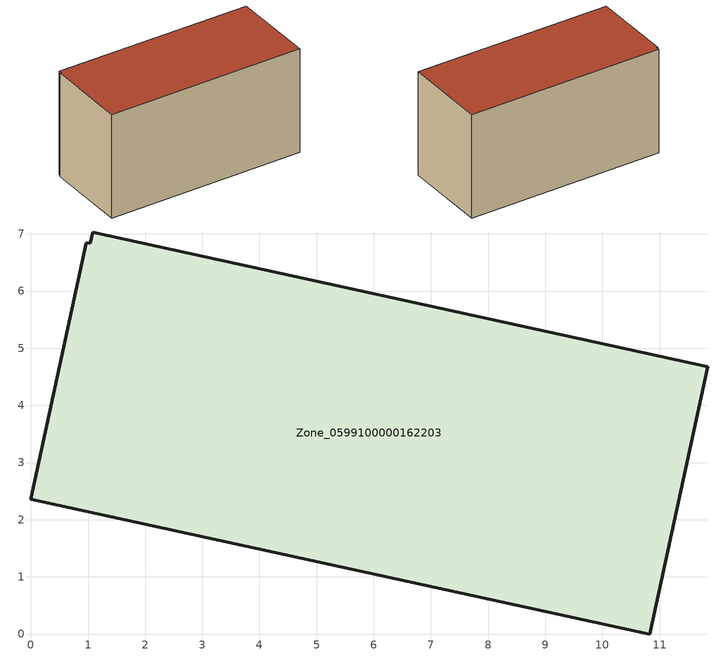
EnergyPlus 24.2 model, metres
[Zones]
Zone_0599100000162203
 floor ground (C_G): 1.08,7.03 11.84,4.68 10.83,0 0,2.36 0.97,6.85 1.04,6.83 z0
 wall outside (C_F): 10.83,0 11.84,4.68 1.08,7.03 1.04,6.83 0.97,6.85 0,2.36 10.83,0 z0:5.99
 roof outside (C_R): 11.84,4.68 1.08,7.03 1.04,6.83 0.97,6.85 0,2.36 10.83,0 z5.99
[BUILDING]
Pand.0599100000162203: North Axis=0; Terrain=City; Loads Convergence Tolerance Value=0.04; Temperature Convergence Tolerance Value=0.4; Solar Distribution=FullExterior; Maximum Number of Warmup Days=25; Minimum Number of Warmup Days=1
[Site:Location]
Rotterdam.The.Hague.AP_ZH_NLD Design_Conditions: Latitude=51.96; Longitude=4.45; Time Zone=1; Elevation=-4.5
[SITE:GROUNDTEMPERATURE:BUILDINGSURFACE]
18, 18, 18, 18, 18, 18, 18, 18, 18, 18, 18, 18
[MATERIAL] Thermal Absorptance=0.9; Solar Absorptance=0.7; Visible Absorptance=0.7
Name | Roughness | Thickness | Conductivity | Density | Specific Heat
G.TI.1975-1991 | MediumSmooth | 0.15 | 0.288461 | 540 | 1210
F.TI.1975-1991 | Rough | 0.3 | 0.230769 | 1920 | 840
R.TI.1975-1991 | MediumRough | 0.2 | 0.153846 | 1500 | 1000
[CONSTRUCTION]
C_G: G.TI.1975-1991
C_F: F.TI.1975-1991
C_R: R.TI.1975-1991
[ZONE]
Zone_0599100000162203: Type=1; Multiplier=1; Ceiling Height=Autocalculate; Volume=Autocalculate; Floor Area=autocalculate; Part of Total Floor Area=Yes
[ZONEINFILTRATION:DESIGNFLOWRATE]
Infil_Zone_0599100000162203: Zone or ZoneList or Space or SpaceList=Zone_0599100000162203; Schedule=AlwaysOn; Design Flow Rate Calculation Method=Flow/Area; Flow Rate per Floor Area=0.003; Constant Term Coefficient=1; Temperature Term Coefficient=0; Velocity Term Coefficient=0; Velocity Squared Term Coefficient=0
[HVACTEMPLATE:ZONE:IDEALLOADSAIRSYSTEM]
Zone_0599100000162203: Maximum Heating Supply Air Temperature=50; Minimum Cooling Supply Air Temperature=13; Maximum Heating Supply Air Humidity Ratio=0.0156; Minimum Cooling Supply Air Humidity Ratio=0.0077; Heating Limit=NoLimit; Cooling Limit=NoLimit; Dehumidification Control Type=ConstantSensibleHeatRatio; Cooling Sensible Heat Ratio=0.7; Dehumidification Setpoint=60; Humidification Control Type=None; Humidification Setpoint=30; Outdoor Air Method=None; Outdoor Air Flow Rate per Person=0.00944; Outdoor Air Flow Rate per Zone Floor Area=0; Outdoor Air Flow Rate per Zone=0; Demand Controlled Ventilation Type=None; Outdoor Air Economizer Type=NoEconomizer; Heat Recovery Type=None; Sensible Heat Recovery Effectiveness=0.7; Latent Heat Recovery Effectiveness=0.65
[ZONECONTROL:THERMOSTAT]
ThermostatControl_Zone_0599100000162203: Zone or ZoneList=Zone_0599100000162203; Control Type Schedule=DualSetpointControlType; Control 1=Thermostat_Zone_0599100000162203; Temperature Difference Between Cutout And Setpoint=0
[THERMOSTATSETPOINT:DUALSETPOINT]
Thermostat_Zone_0599100000162203: Heating Setpoint Temperature Schedule=HeatingSetpoint_Zone_0599100000162203; Cooling Setpoint Temperature Schedule=CoolingSetpoint_Zone_0599100000162203
[SCHEDULE:COMPACT]
HeatingSetpoint_Zone_0599100000162203: Through: 12/31, For: AllDays, Until: 24:00, 21
CoolingSetpoint_Zone_0599100000162203: Through: 12/31, For: AllDays, Until: 24:00, 24
DualSetpointControlType: Through: 12/31, For: AllDays, Until: 24:00, 4
AlwaysOn: Through: 12/31, For: AllDays, Until: 24:00, 1
